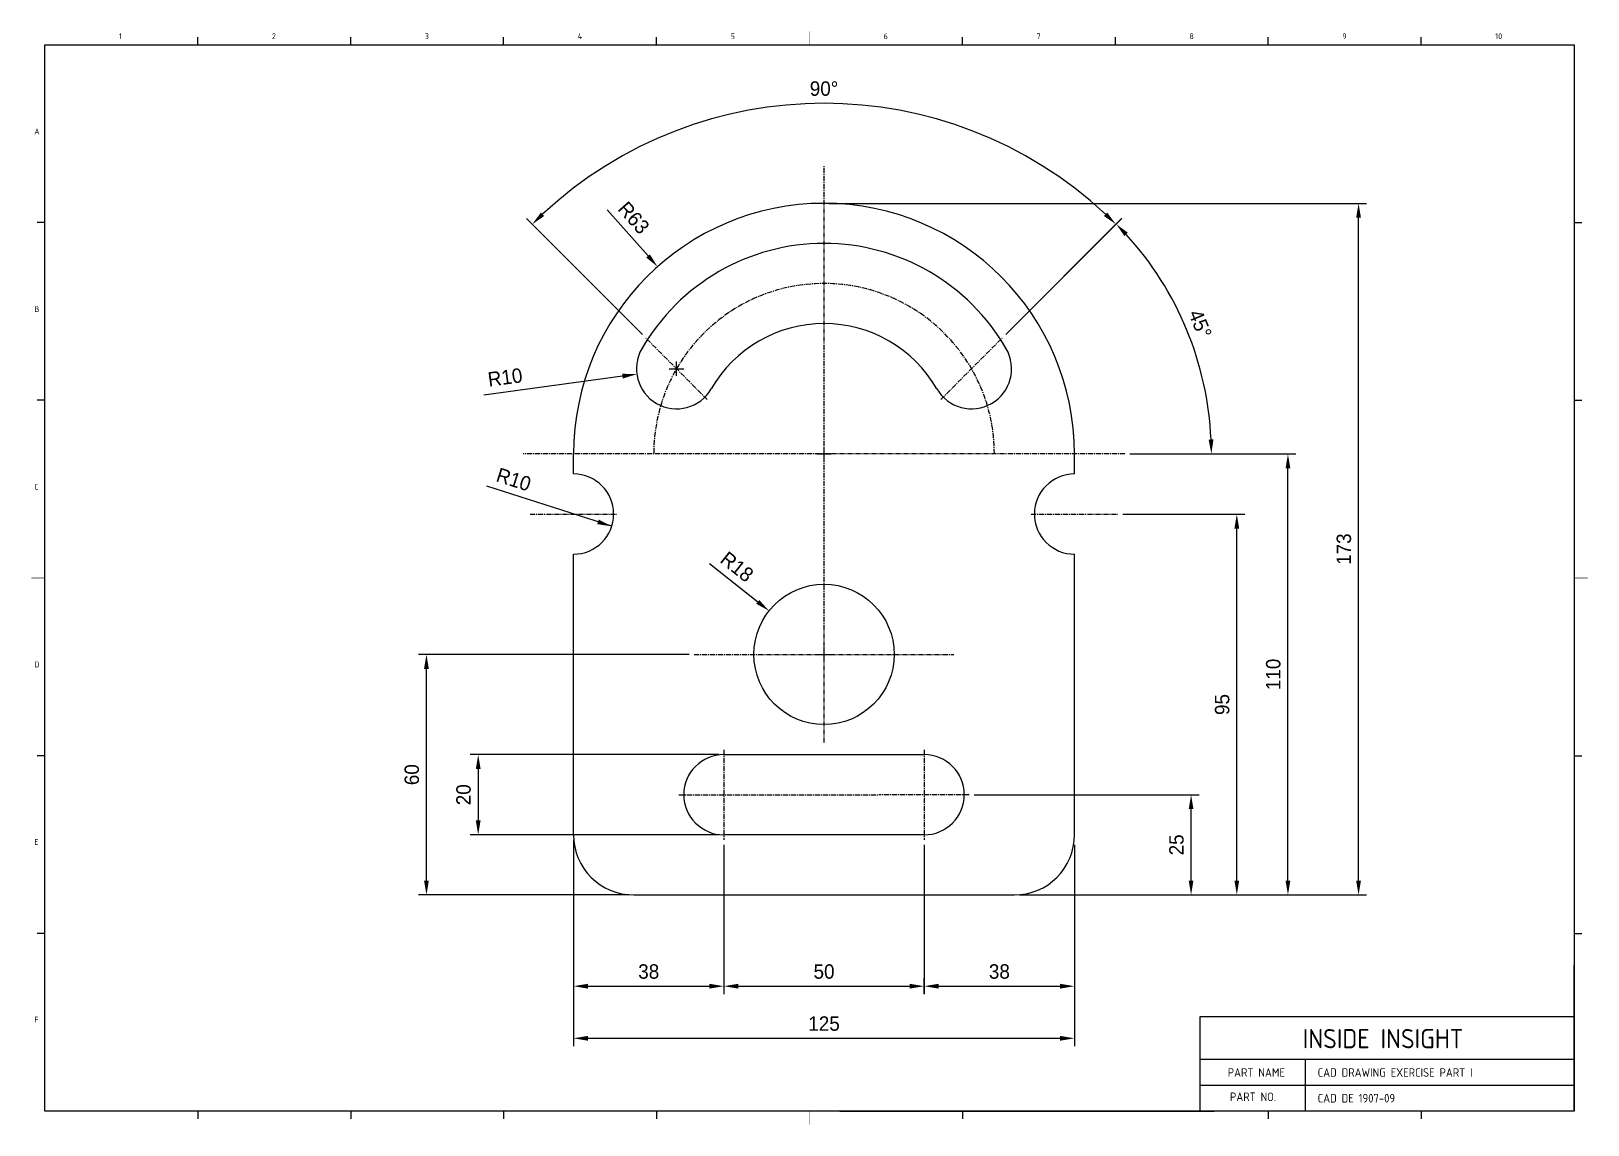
# Model space of a CAD drawing. Header units: inches. Extents: x 328 to 12229, y 132 to 477.
# Drawn here: x 3490.4 to 3878.9, y 135.5 to 408.3 of the extents above; entities that cross this region are included whole.
import ezdxf

# ---------------------------------------------------------------- set-up
doc = ezdxf.new("R2010")
doc.units = ezdxf.units.IN
doc.header["$MEASUREMENT"] = 0
doc.linetypes.add('CENTER', pattern=[2, 1.25, -0.25, 0.25, -0.25])
doc.linetypes.add('D2', pattern=[11.2, 8, -0.8, 0.4, -0.8, 0.4, -0.8])
doc.layers.add('3', color=3, linetype='D2')
doc.layers.add('CL', color=1, linetype='CENTER')
doc.styles.add('A', font='GENISO', dxfattribs={"bigfont": 'WHGTXT'})
doc.styles.get("Standard").update_dxf_attribs({"font": 'gulim.ttc'})
doc.dimstyles.new('inside insight', dxfattribs={"dimscale": 20, "dimtxt": 0.18, "dimasz": 0.18, "dimexe": 0.1, "dimexo": 0.0625, "dimgap": 0.09, "dimtad": 1, "dimdec": 0, "dimzin": 0, "dimdsep": 46, "dimtxsty": 'Standard', "dimcen": 0.09, "dimclrd": 3, "dimclre": 3, "dimclrt": 2, "dimadec": 0, "dimazin": 0, "dimtfac": 1, "dimtdec": 0, "dimtofl": 0, "dimtmove": 0, "dimatfit": 3, "dimfxl": 0, "dimtolj": 1, "dimtzin": 0, "dimarcsym": 0})

# ---------------------------------------------------------------- blocks, each defined once
blk = doc.blocks.new('*D108')
at = {"color": 3, "lineweight": -2}
for p, q in [((3625.77, 206.63), (3625.77, 168.13)), ((3663.27, 205.41), (3663.27, 168.13)), ((3629.37, 170.13), (3659.67, 170.13))]:
    blk.add_line(p, q, dxfattribs=at)
at = {"color": 3}
for points in [[(3629.37, 170.73), (3629.37, 169.53), (3625.77, 170.13)], [(3659.67, 169.53), (3659.67, 170.73), (3663.27, 170.13)]]:
    blk.add_solid(points, dxfattribs=at)
at = {"layer": 'Defpoints', "color": 0}
for p in [(3625.77, 207.88), (3663.27, 206.66), (3663.27, 170.13)]:
    blk.add_point(p, dxfattribs=at)
at = {"color": 2, "insert": (3644.52, 173.77), "char_height": 3.6, "attachment_point": 5}
blk.add_mtext('\\A1;38', dxfattribs=at)
blk = doc.blocks.new('*D109')
at = {"color": 3, "lineweight": -2}
for p, q in [((3663.27, 204.16), (3663.27, 168.13)), ((3713.27, 168.25), (3713.27, 172.13)), ((3666.87, 170.13), (3709.67, 170.13))]:
    blk.add_line(p, q, dxfattribs=at)
at = {"color": 3}
for points in [[(3666.87, 170.73), (3666.87, 169.53), (3663.27, 170.13)], [(3709.67, 169.53), (3709.67, 170.73), (3713.27, 170.13)]]:
    blk.add_solid(points, dxfattribs=at)
at = {"layer": 'Defpoints', "color": 0}
for p in [(3663.27, 205.41), (3713.27, 170.13), (3713.27, 167)]:
    blk.add_point(p, dxfattribs=at)
at = {"color": 2, "insert": (3688.27, 173.77), "char_height": 3.6, "attachment_point": 5}
blk.add_mtext('\\A1;50', dxfattribs=at)
blk = doc.blocks.new('*D110')
at = {"color": 3, "lineweight": -2}
for p, q in [((3713.27, 205.41), (3713.27, 168.13)), ((3750.77, 205.41), (3750.77, 168.13)), ((3716.87, 170.13), (3747.17, 170.13))]:
    blk.add_line(p, q, dxfattribs=at)
at = {"color": 3}
for points in [[(3716.87, 170.73), (3716.87, 169.53), (3713.27, 170.13)], [(3747.17, 169.53), (3747.17, 170.73), (3750.77, 170.13)]]:
    blk.add_solid(points, dxfattribs=at)
at = {"layer": 'Defpoints', "color": 0}
for p in [(3713.27, 206.66), (3750.77, 206.66), (3750.77, 170.13)]:
    blk.add_point(p, dxfattribs=at)
at = {"color": 2, "insert": (3732.02, 173.77), "char_height": 3.6, "attachment_point": 5}
blk.add_mtext('\\A1;38', dxfattribs=at)
blk = doc.blocks.new('*D111')
at = {"color": 3, "lineweight": -2}
for p, q in [((3725.74, 217.88), (3781.86, 217.88)), ((3779.86, 196.48), (3779.86, 214.28)), ((3737.02, 192.88), (3781.86, 192.88))]:
    blk.add_line(p, q, dxfattribs=at)
at = {"color": 3}
for points in [[(3780.46, 214.28), (3779.26, 214.28), (3779.86, 217.88)], [(3779.26, 196.48), (3780.46, 196.48), (3779.86, 192.88)]]:
    blk.add_solid(points, dxfattribs=at)
at = {"layer": 'Defpoints', "color": 0}
for p in [(3724.49, 217.88), (3779.86, 217.88), (3735.77, 192.88)]:
    blk.add_point(p, dxfattribs=at)
at = {"color": 2, "insert": (3776.22, 205.38), "char_height": 3.6, "attachment_point": 5, "rotation": 90}
blk.add_mtext('\\A1;25', dxfattribs=at)
blk = doc.blocks.new('*D112')
at = {"color": 3, "lineweight": -2}
for p, q in [((3762.82, 287.88), (3793.27, 287.88)), ((3791.27, 196.48), (3791.27, 284.28)), ((3737.02, 192.88), (3793.27, 192.88))]:
    blk.add_line(p, q, dxfattribs=at)
at = {"color": 3}
for points in [[(3791.87, 284.28), (3790.67, 284.28), (3791.27, 287.88)], [(3790.67, 196.48), (3791.87, 196.48), (3791.27, 192.88)]]:
    blk.add_solid(points, dxfattribs=at)
at = {"layer": 'Defpoints', "color": 0}
for p in [(3761.57, 287.88), (3791.27, 287.88), (3735.77, 192.88)]:
    blk.add_point(p, dxfattribs=at)
at = {"color": 2, "insert": (3787.63, 240.38), "char_height": 3.6, "attachment_point": 5, "rotation": 90}
blk.add_mtext('\\A1;95', dxfattribs=at)
blk = doc.blocks.new('*D113')
at = {"color": 3, "lineweight": -2}
for p, q in [((3764.59, 302.88), (3806.03, 302.88)), ((3804.03, 196.48), (3804.03, 299.28)), ((3737.02, 192.88), (3806.03, 192.88))]:
    blk.add_line(p, q, dxfattribs=at)
at = {"color": 3}
for points in [[(3804.63, 299.28), (3803.43, 299.28), (3804.03, 302.88)], [(3803.43, 196.48), (3804.63, 196.48), (3804.03, 192.88)]]:
    blk.add_solid(points, dxfattribs=at)
at = {"layer": 'Defpoints', "color": 0}
for p in [(3763.34, 302.88), (3804.03, 302.88), (3735.77, 192.88)]:
    blk.add_point(p, dxfattribs=at)
at = {"color": 2, "insert": (3800.38, 247.88), "char_height": 3.6, "attachment_point": 5, "rotation": 90}
blk.add_mtext('\\A1;110', dxfattribs=at)
blk = doc.blocks.new('*D114')
at = {"color": 3, "lineweight": -2}
for p, q in [((3642.94, 332.65), (3614.02, 361.58)), ((3733.6, 332.65), (3762.52, 361.58))]:
    blk.add_line(p, q, dxfattribs=at)
blk.add_arc((3688.27, 287.33), 103, 47.0026, 132.9974, dxfattribs=at)
at = {"color": 3}
for points in [[(3617.61, 363.09), (3618.44, 362.23), (3615.43, 360.16)], [(3758.1, 362.23), (3758.93, 363.09), (3761.11, 360.16)]]:
    blk.add_solid(points, dxfattribs=at)
at = {"layer": 'Defpoints', "color": 0}
for p in [(3714.93, 386.82), (3643.83, 331.77), (3732.71, 331.77), (3659.1, 316.5), (3717.44, 316.5)]:
    blk.add_point(p, dxfattribs=at)
at = {"color": 2, "insert": (3688.27, 393.98), "char_height": 3.6, "attachment_point": 5}
blk.add_mtext('\\A1;90%%d', dxfattribs=at)
blk = doc.blocks.new('*D115')
at = {"color": 3, "lineweight": -2}
for p, q in [((3733.6, 332.65), (3762.58, 361.64)), ((3764.59, 302.88), (3786.92, 302.88))]:
    blk.add_line(p, q, dxfattribs=at)
blk.add_arc((3703.83, 302.88), 81.09, 2.5437, 42.4563, dxfattribs=at)
at = {"color": 3}
for points in [[(3764.09, 358.04), (3763.22, 357.21), (3761.17, 360.22)], [(3784.24, 306.47), (3785.44, 306.49), (3784.92, 302.88)]]:
    blk.add_solid(points, dxfattribs=at)
at = {"layer": 'Defpoints', "color": 0}
for p in [(3732.71, 331.77), (3782.16, 323.87), (3717.44, 316.5), (3613.2, 302.88), (3763.34, 302.88)]:
    blk.add_point(p, dxfattribs=at)
at = {"color": 2, "insert": (3782.12, 335.31), "char_height": 3.6, "attachment_point": 5, "rotation": 292.5}
blk.add_mtext('\\A1;45%%d', dxfattribs=at)
blk = doc.blocks.new('*D116')
at = {"color": 3}
for p, q in [((3649.66, 324.13), (3653.26, 324.13)), ((3651.46, 322.33), (3651.46, 325.93))]:
    blk.add_line(p, q, dxfattribs=at)
at = {"color": 3, "lineweight": -2}
blk.add_line((3637.99, 322.29), (3603.36, 317.55), dxfattribs=at)
at = {"color": 3}
blk.add_solid([(3638.07, 321.69), (3637.91, 322.88), (3641.56, 322.78)], dxfattribs=at)
at = {"layer": 'Defpoints', "color": 0}
for p in [(3641.56, 322.78), (3651.46, 324.13)]:
    blk.add_point(p, dxfattribs=at)
at = {"color": 2, "insert": (3608.68, 321.97), "char_height": 3.6, "attachment_point": 5, "rotation": 7.7872}
blk.add_mtext('\\A1;R10', dxfattribs=at)
blk = doc.blocks.new('*D117')
at = {"color": 3, "lineweight": -2}
blk.add_line((3635.29, 284.84), (3604.13, 294.81), dxfattribs=at)
at = {"color": 3}
blk.add_solid([(3631.68, 285.36), (3632.05, 286.5), (3635.29, 284.84)], dxfattribs=at)
at = {"layer": 'Defpoints', "color": 0}
for p in [(3625.77, 287.88), (3635.29, 284.84)]:
    blk.add_point(p, dxfattribs=at)
at = {"color": 2, "insert": (3610.83, 296.49), "char_height": 3.6, "attachment_point": 5, "rotation": 342.259}
blk.add_mtext('\\A1;R10', dxfattribs=at)
blk = doc.blocks.new('*D118')
at = {"color": 3, "lineweight": -2}
blk.add_line((3659.65, 275.53), (3671.72, 265.97), dxfattribs=at)
at = {"color": 3}
for p, q in [((3686.47, 252.88), (3690.07, 252.88)), ((3688.27, 251.08), (3688.27, 254.68))]:
    blk.add_line(p, q, dxfattribs=at)
blk.add_solid([(3671.35, 265.5), (3672.1, 266.45), (3674.55, 263.74)], dxfattribs=at)
at = {"layer": 'Defpoints', "color": 0}
for p in [(3674.55, 263.74), (3688.27, 252.88)]:
    blk.add_point(p, dxfattribs=at)
at = {"color": 2, "insert": (3666.54, 274.73), "char_height": 3.6, "attachment_point": 5, "rotation": 321.6465}
blk.add_mtext('\\A1;R18', dxfattribs=at)
blk = doc.blocks.new('*D119')
at = {"color": 3, "lineweight": -2}
for p, q in [((3662.02, 227.88), (3599.97, 227.88)), ((3601.97, 224.28), (3601.97, 211.48)), ((3662.02, 207.88), (3599.97, 207.88))]:
    blk.add_line(p, q, dxfattribs=at)
at = {"color": 3}
for points in [[(3602.57, 224.28), (3601.37, 224.28), (3601.97, 227.88)], [(3601.37, 211.48), (3602.57, 211.48), (3601.97, 207.88)]]:
    blk.add_solid(points, dxfattribs=at)
at = {"layer": 'Defpoints', "color": 0}
for p in [(3663.27, 227.88), (3601.97, 207.88), (3663.27, 207.88)]:
    blk.add_point(p, dxfattribs=at)
at = {"color": 2, "insert": (3598.32, 217.88), "char_height": 3.6, "attachment_point": 5, "rotation": 90}
blk.add_mtext('\\A1;20', dxfattribs=at)
blk = doc.blocks.new('*D120')
at = {"color": 3, "lineweight": -2}
for p, q in [((3654.62, 252.88), (3587.05, 252.88)), ((3589.05, 196.48), (3589.05, 249.28)), ((3639.52, 192.88), (3587.05, 192.88))]:
    blk.add_line(p, q, dxfattribs=at)
at = {"color": 3}
for points in [[(3589.65, 249.28), (3588.45, 249.28), (3589.05, 252.88)], [(3588.45, 196.48), (3589.65, 196.48), (3589.05, 192.88)]]:
    blk.add_solid(points, dxfattribs=at)
at = {"layer": 'Defpoints', "color": 0}
for p in [(3589.05, 252.88), (3655.87, 252.88), (3640.77, 192.88)]:
    blk.add_point(p, dxfattribs=at)
at = {"color": 2, "insert": (3585.41, 222.88), "char_height": 3.6, "attachment_point": 5, "rotation": 90}
blk.add_mtext('\\A1;60', dxfattribs=at)
blk = doc.blocks.new('INSIDE INSIGHT TITLE BLOCK')
at = {"linetype": 'Continuous'}
for p, q in [((721.37, 362.03), (1039.37, 362.03)), ((721.37, 140.43), (721.37, 362.03)), ((1039.37, 362.03), (1039.37, 140.43)), ((1039.37, 140.43), (721.37, 140.43))]:
    blk.add_line(p, q, dxfattribs=at)
at = {"layer": '3', "color": 3, "linetype": 'Continuous'}
for p, q in [((753.17, 362.03), (753.17, 363.63)), ((784.97, 362.03), (784.97, 363.63)), ((848.57, 362.03), (848.57, 363.63)), ((912.17, 362.03), (912.17, 363.63)), ((943.97, 362.03), (943.97, 363.63)), ((975.77, 362.03), (975.77, 363.63)), ((1007.57, 362.03), (1007.57, 363.63)), ((721.37, 325.11), (719.77, 325.11)), ((1039.37, 325.11), (1040.97, 325.11)), ((721.37, 288.19), (719.77, 288.19)), ((1039.37, 288.19), (1040.97, 288.19)), ((721.37, 214.27), (719.77, 214.27)), ((1039.37, 214.27), (1040.97, 214.27)), ((721.37, 177.35), (719.77, 177.35)), ((1039.37, 177.35), (1040.97, 177.35)), ((1039.37, 140.43), (1039.37, 170.72)), ((1039.37, 160.03), (961.55, 160.03)), ((961.55, 160.03), (961.55, 140.43)), ((1039.37, 151.12), (961.55, 151.12)), ((983.53, 140.43), (983.53, 151.12)), ((1039.37, 145.77), (961.55, 145.77)), ((753.17, 140.43), (753.17, 138.83)), ((784.97, 140.43), (784.97, 138.83)), ((816.77, 140.43), (816.77, 138.83)), ((848.57, 140.43), (848.57, 138.83)), ((886.68, 140.43), (964.49, 140.43)), ((912.17, 140.43), (912.17, 138.83)), ((975.77, 140.43), (975.77, 138.83))]:
    blk.add_line(p, q, dxfattribs=at)
at = {"layer": '3', "linetype": 'Continuous'}
blk.add_line((816.77, 362.03), (816.77, 363.63), dxfattribs=at)
at = {"layer": '3', "color": 3, "linetype": 'Continuous', "const_width": 0.12}
for points in [[(880.37, 362.03), (880.37, 364.83)], [(721.37, 251.23), (718.57, 251.23)], [(1039.37, 251.23), (1042.17, 251.23)], [(880.37, 140.43), (880.37, 137.63)]]:
    blk.add_lwpolyline(points, dxfattribs=at)
at = {"linetype": 'Continuous', "style": 'A'}
for s, height, p in [('1', 1.2, (736.77, 363.23)), ('2', 1.2, (768.57, 363.23)), ('3', 1.2, (800.37, 363.23)), ('4', 1.2, (832.17, 363.23)), ('5', 1.2, (863.97, 363.23)), ('6', 1.2, (895.77, 363.23)), ('7', 1.2, (927.57, 363.23)), ('8', 1.2, (959.37, 363.23)), ('9', 1.2, (991.17, 363.23)), ('10', 1.2, (1022.97, 363.23)), ('A', 1.2, (719.17, 343.43)), ('B', 1.2, (719.17, 306.51)), ('C', 1.2, (719.17, 269.59)), ('D', 1.2, (719.17, 232.67)), ('E', 1.2, (719.17, 195.75)), ('F', 1.2, (719.17, 158.83)), ('PART NAME', 1.782, (967.34, 147.56)), ('PART NO.', 1.782, (967.81, 142.51))]:
    blk.add_text(s, height=height, dxfattribs=at).set_placement(p)
at = {"insert": (982.94, 157.48), "char_height": 3.9942, "width": 47.99, "attachment_point": 1, "style": 'A'}
blk.add_mtext('INSIDE INSIGHT', dxfattribs=at)
blk = doc.blocks.new('*D132')
at = {"color": 3, "lineweight": -2}
for p, q in [((3625.77, 205.38), (3625.77, 155.13)), ((3750.77, 204.16), (3750.77, 155.13)), ((3629.37, 157.13), (3747.17, 157.13))]:
    blk.add_line(p, q, dxfattribs=at)
at = {"color": 3}
for points in [[(3629.37, 157.73), (3629.37, 156.53), (3625.77, 157.13)], [(3747.17, 156.53), (3747.17, 157.73), (3750.77, 157.13)]]:
    blk.add_solid(points, dxfattribs=at)
at = {"layer": 'Defpoints', "color": 0}
for p in [(3625.77, 206.63), (3750.77, 205.41), (3750.77, 157.13)]:
    blk.add_point(p, dxfattribs=at)
at = {"color": 2, "insert": (3688.27, 160.78), "char_height": 3.6, "attachment_point": 5}
blk.add_mtext('\\A1;125', dxfattribs=at)
blk = doc.blocks.new('*D133')
at = {"color": 3, "lineweight": -2}
for p, q in [((3689.52, 365.38), (3823.65, 365.38)), ((3821.65, 196.48), (3821.65, 361.78)), ((3737.02, 192.88), (3823.65, 192.88))]:
    blk.add_line(p, q, dxfattribs=at)
at = {"color": 3}
for points in [[(3822.25, 361.78), (3821.05, 361.78), (3821.65, 365.38)], [(3821.05, 196.48), (3822.25, 196.48), (3821.65, 192.88)]]:
    blk.add_solid(points, dxfattribs=at)
at = {"layer": 'Defpoints', "color": 0}
for p in [(3688.27, 365.38), (3821.65, 365.38), (3735.77, 192.88)]:
    blk.add_point(p, dxfattribs=at)
at = {"color": 2, "insert": (3818, 279.13), "char_height": 3.6, "attachment_point": 5, "rotation": 90}
blk.add_mtext('\\A1;173', dxfattribs=at)
blk = doc.blocks.new('*D134')
at = {"color": 3, "lineweight": -2}
blk.add_line((3634.14, 363.74), (3644.34, 352.27), dxfattribs=at)
at = {"color": 3}
for p, q in [((3688.27, 301.08), (3688.27, 304.68)), ((3686.47, 302.88), (3690.07, 302.88))]:
    blk.add_line(p, q, dxfattribs=at)
blk.add_solid([(3643.89, 351.87), (3644.79, 352.67), (3646.73, 349.58)], dxfattribs=at)
at = {"layer": 'Defpoints', "color": 0}
for p in [(3646.73, 349.58), (3688.27, 302.88)]:
    blk.add_point(p, dxfattribs=at)
at = {"color": 2, "insert": (3640.77, 361.78), "char_height": 3.6, "attachment_point": 5, "rotation": 311.6525}
blk.add_mtext('\\A1;R63', dxfattribs=at)

msp = doc.modelspace()

# ---------------------------------------------------------------- linework, layer by layer
for p, q in [((3625.769984, 297.882187), (3625.769984, 302.882187)), ((3750.769984, 297.882187), (3750.769984, 302.882187)), ((3625.769984, 207.882187), (3625.769984, 277.882187)), ((3750.769984, 207.882187), (3750.769984, 277.882187)), ((3663.269984, 227.882187), (3713.269984, 227.882187)), ((3713.269984, 207.882187), (3663.269984, 207.882187)), ((3640.769984, 192.882187), (3735.769984, 192.882187))]:
    msp.add_line(p, q)
msp.add_circle((3688.269984, 252.882187), 17.5)
for centre, radius, start, end in [((3688.269984, 302.882187), 62.5, 0, 180), ((3688.269984, 302.882187), 52.5, 30, 150), ((3688.269984, 302.882187), 32.5, 30, 150), ((3651.463905, 324.132187), 10, 150, 330), ((3725.076064, 324.132187), 10, 210, 30), ((3625.769984, 287.882187), 10, 270, 90), ((3750.769984, 287.882187), 10, 90, 270), ((3663.269984, 217.882187), 10, 90, 270), ((3713.269984, 217.882187), 10, 270, 90), ((3640.769984, 207.882187), 15, 180, 270), ((3735.769984, 207.882187), 15, 270, 0)]:
    msp.add_arc(centre, radius, start, end)
at = {"layer": '3', "color": 3, "linetype": 'Continuous'}
msp.add_line((3837.279916, 138.975928), (3837.279916, 137.055928), dxfattribs=at)
at = {"layer": 'CL'}
for p, q in [((3688.269984, 230.882187), (3688.269984, 374.882187)), ((3659.100658, 316.495433), (3643.827151, 331.76894)), ((3717.439311, 316.495433), (3732.712817, 331.76894)), ((3763.340198, 302.882187), (3613.199771, 302.882187)), ((3614.969984, 287.882187), (3636.569984, 287.882187)), ((3739.969984, 287.882187), (3761.569984, 287.882187)), ((3655.869984, 252.882187), (3720.669984, 252.882187)), ((3663.269984, 229.102187), (3663.269984, 206.662187)), ((3713.269984, 229.102187), (3713.269984, 206.662187)), ((3652.049984, 217.882187), (3702.049984, 217.882187)), ((3724.489984, 217.882187), (3702.049984, 217.882187))]:
    msp.add_line(p, q, dxfattribs=at)
msp.add_arc((3688.269984, 302.882187), 42.5, 0, 180, dxfattribs=at)

# ---------------------------------------------------------------- block references
at = {"xscale": 1.200000000000045, "yscale": 1.199999999999989, "zscale": 1.2}
msp.add_blockref('INSIDE INSIGHT TITLE BLOCK', (2628.197578, -29.536794), dxfattribs=at)

# ---------------------------------------------------------------- texts
at = {"linetype": 'Continuous', "style": 'A'}
for s, p in [('CAD DRAWING EXERCISE PART I', (3811.447046, 147.529528)), ('CAD DE 1907-09', (3811.447046, 141.114328))]:
    msp.add_text(s, height=2.1384, dxfattribs=at).set_placement(p)

# ---------------------------------------------------------------- dimensions: what is measured, and where the dimension line sits
for base, line1, line2, picture, middle in [((3714.929584, 386.821089), ((3717.439311, 316.495433), (3732.712817, 331.76894)), ((3659.100658, 316.495433), (3643.827151, 331.76894)), '*D114', (3688.269984, 393.975892)), ((3782.157607, 323.87106), ((3763.340198, 302.882187), (3613.199771, 302.882187)), ((3717.439311, 316.495433), (3732.712817, 331.76894)), '*D115', (3782.117076, 335.311386))]:
    dim = msp.add_angular_dim_2l(base=base, line1=line1, line2=line2, dimstyle='inside insight')
    dim.commit()
    dim.dimension.update_dxf_attribs({"geometry": picture, "text_midpoint": middle})
for center, mpoint, picture, middle in [((3688.269984, 302.882187), (3646.731748, 349.58149), '*D134', (3640.768009, 361.776037)), ((3688.269984, 252.882187), (3674.546527, 263.741134), '*D118', (3666.53834, 274.732714))]:
    dim = msp.add_radius_dim(center=center, mpoint=mpoint, dimstyle='inside insight')
    dim.commit()
    dim.dimension.update_dxf_attribs({"geometry": picture, "text_midpoint": middle})
for base, p1, p2, picture, middle in [((3821.6452438778, 365.3821866789), (3735.7699843878, 192.8821866789), (3688.2699843878, 365.3821866789), '*D133', (3817.9966437328, 279.1321866789)), ((3804.032968, 302.882187), (3735.769984, 192.882187), (3763.340198, 302.882187), '*D113', (3800.384368, 247.882187)), ((3791.271798, 287.882187), (3735.769984, 192.882187), (3761.569984, 287.882187), '*D112', (3787.626798, 240.382187)), ((3589.051732, 252.882187), (3640.769984, 192.882187), (3655.869984, 252.882187), '*D120', (3585.406732, 222.882187)), ((3601.965138, 207.882187), (3663.269984, 227.882187), (3663.269984, 207.882187), '*D119', (3598.320138, 217.882187)), ((3779.860452, 217.882187), (3735.769984, 192.882187), (3724.489984, 217.882187), '*D111', (3776.215452, 205.382187))]:
    dim = msp.add_linear_dim(base=base, p1=p1, p2=p2, angle=90, dimstyle='inside insight')
    dim.commit()
    dim.dimension.update_dxf_attribs({"geometry": picture, "text_midpoint": middle})
dim = msp.add_radius_dim(center=(3651.463905, 324.132187), mpoint=(3641.556124, 322.777239), dimstyle='inside insight')
dim.commit()
dim.dimension.update_dxf_attribs({"geometry": '*D116', "text_midpoint": (3609.178487, 318.349404), "dimtype": 164})
dim = msp.add_radius_dim(center=(3625.769984, 287.882187), mpoint=(3635.29442, 284.835035), dimstyle='inside insight', override={"dimtmove": 1})
dim.commit()
dim.dimension.update_dxf_attribs({"geometry": '*D117', "text_midpoint": (3609.720023, 293.017049), "dimtype": 164})
for base, p1, p2, picture, middle in [((3663.2699843878, 170.1276815958), (3625.7699843878, 207.8821866789), (3663.2699843878, 206.6621866789), '*D108', (3644.5199843878, 173.7726817407)), ((3750.769984, 157.128525), (3625.769984, 206.632187), (3750.769984, 205.412187), '*D132', (3688.269984, 160.777125)), ((3750.7699843878, 170.1276815958), (3713.2699843878, 206.6621866789), (3750.7699843878, 206.6621866789), '*D110', (3732.0199843878, 173.7726817407)), ((3713.269984, 170.127682), (3663.269984, 205.412187), (3713.269984, 166.997008), '*D109', (3688.269984, 173.772682))]:
    dim = msp.add_linear_dim(base=base, p1=p1, p2=p2, dimstyle='inside insight')
    dim.commit()
    dim.dimension.update_dxf_attribs({"geometry": picture, "text_midpoint": middle})

doc.saveas('drawing.dxf')
